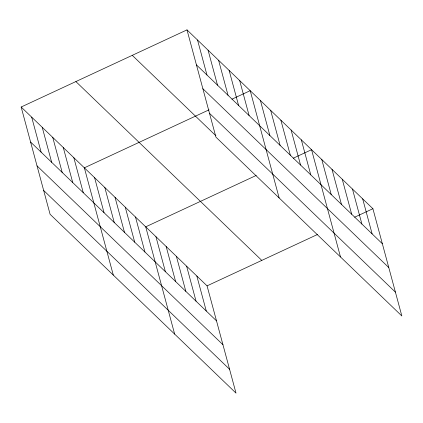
<?xml version="1.0" encoding="UTF-8"?>
<svg xmlns="http://www.w3.org/2000/svg" width="423" height="423" viewBox="0 0 423 423"><rect width="100%" height="100%" fill="white"/><g stroke="black" fill="none" stroke-linecap="round" stroke-linejoin="round"><path stroke-width="0.63" d="M21.15 107.019L207.064 285.858L236.008 393.12L50.094 214.287L21.15 107.019L186.992 29.88L372.906 208.713L401.85 315.981L215.936 137.142L186.992 29.88M209.01 109.843L84.362 167.825L113.306 275.087M231.963 99.167L250.205 90.681L279.148 197.948M256.243 175.429L145.713 226.839L174.657 334.107M293.313 158.186L311.555 149.7L340.499 256.967M207.064 285.858L317.594 234.442M354.664 217.2L372.906 208.713M196.441 64.893L382.355 243.733M202.876 88.74L388.79 267.574M209.501 113.301L395.415 292.14M132.267 55.334L215.926 135.809M75.876 81.565L261.795 260.399M30.599 142.038L216.513 320.872M37.034 165.879L222.947 344.713M43.659 190.445L229.573 369.279M362.68 198.879L372.129 233.898M352.459 189.044L361.903 224.063M342.233 179.209L351.682 214.223M332.007 169.369L341.456 204.388M321.781 159.534L331.23 194.554M301.329 139.865L310.778 174.879M291.103 130.025L300.552 165.044M280.877 120.19L290.326 155.209M270.657 110.355L280.105 145.375M260.431 100.521L269.879 135.534M239.667 80.55L249.115 115.564M229.134 70.414L238.583 105.433M218.596 60.283L228.045 95.297M208.063 50.147L217.512 85.166M197.53 40.011L206.974 75.03M196.838 276.018L206.287 311.037M186.612 266.183L196.061 301.202M176.391 256.349L185.84 291.368M166.165 246.514L175.614 281.528M155.939 236.674L165.388 271.693M135.487 217.004L144.936 252.023M125.261 207.17L134.71 242.183M115.035 197.33L124.484 232.349M104.814 187.495L114.258 222.514M94.588 177.66L104.037 212.679M73.824 157.689L83.273 192.708M63.291 147.553L72.74 182.572M52.753 137.422L62.202 172.441M42.221 127.286L51.669 162.305M31.683 117.155L41.131 152.169"/></g></svg>
